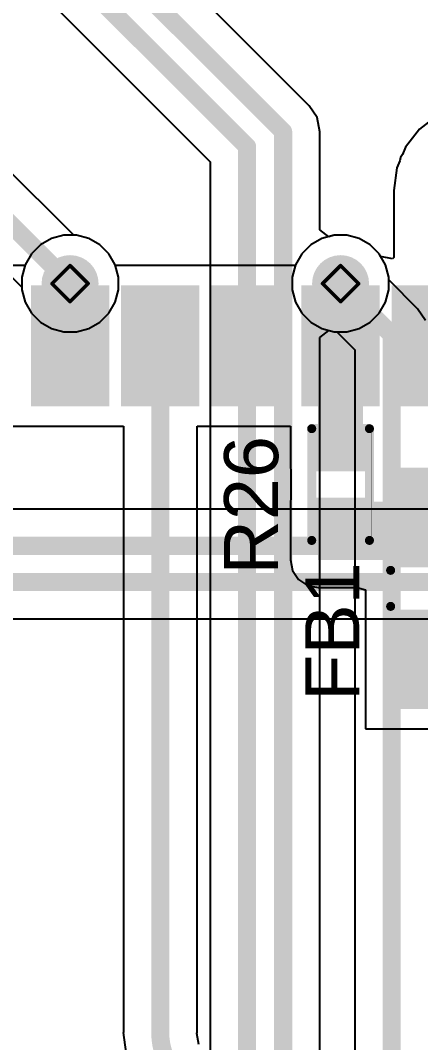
# Model space of a CAD drawing. Header units: inches. Extents: x -17.5 to 14.7, y -6.2 to 5.9.
# Drawn here: x 2.767 to 2.989, y 1.085 to 1.652 of the extents above; entities that cross this region are included whole.
import ezdxf

# ---------------------------------------------------------------- set-up
doc = ezdxf.new("R2010")
doc.units = ezdxf.units.IN
doc.header["$MEASUREMENT"] = 0
for name, color, linetype in [('Bottom Layer', 5, 'Continuous'), ('Bottom Solder', 6, 'Continuous'), ('Drill Drawing', 1, 'Continuous'), ('Ground Layer', 76, 'Continuous'), ('Power Layer', 16, 'Continuous'), ('Top Layer', 1, 'Continuous'), ('Top Overlay', 2, 'Continuous'), ('Top Paste', 8, 'Continuous'), ('Top Solder', 216, 'Continuous'), ('Via Holes', 16, 'Continuous')]:
    doc.layers.add(name, color=color, linetype=linetype)
doc.styles.add('Arial', font='', dxfattribs={"height": 0.2})
doc.styles.get('Arial').set_extended_font_data('Arial')

# ---------------------------------------------------------------- blocks, each defined once
blk = doc.blocks.new('ESP32_WROOM_32UE_N16_63')
at = {"layer": 'Top Layer'}
for points in [[(0.31496, 0.16732), (0.37402, 0.16732), (0.37402, 0.13189), (0.31496, 0.13189)], [(0.31496, 0.11732), (0.37402, 0.11732), (0.37402, 0.08189), (0.31496, 0.08189)], [(0.31496, 0.06732), (0.37402, 0.06732), (0.37402, 0.03189), (0.31496, 0.03189)], [(0.31496, 0.01732), (0.37402, 0.01732), (0.37402, -0.01811), (0.31496, -0.01811)], [(0.31496, -0.03268), (0.37402, -0.03268), (0.37402, -0.06811), (0.31496, -0.06811)]]:
    blk.add_hatch(color=1, dxfattribs=at).paths.add_polyline_path(points)
at = {"layer": 'Top Paste'}
for points in [[(0.31496, 0.16732), (0.37402, 0.16732), (0.37402, 0.13189), (0.31496, 0.13189)], [(0.31496, 0.11732), (0.37402, 0.11732), (0.37402, 0.08189), (0.31496, 0.08189)], [(0.31496, 0.06732), (0.37402, 0.06732), (0.37402, 0.03189), (0.31496, 0.03189)], [(0.31496, 0.01732), (0.37402, 0.01732), (0.37402, -0.01811), (0.31496, -0.01811)], [(0.31496, -0.03268), (0.37402, -0.03268), (0.37402, -0.06811), (0.31496, -0.06811)]]:
    blk.add_hatch(color=8, dxfattribs=at).paths.add_polyline_path(points)
at = {"layer": 'Top Solder'}
for points in [[(0.31096, 0.17132), (0.37802, 0.17132), (0.37802, 0.12789), (0.31096, 0.12789)], [(0.31096, 0.12132), (0.37802, 0.12132), (0.37802, 0.07789), (0.31096, 0.07789)], [(0.31096, 0.07132), (0.37802, 0.07132), (0.37802, 0.02789), (0.31096, 0.02789)], [(0.31096, 0.02132), (0.37802, 0.02132), (0.37802, -0.02211), (0.31096, -0.02211)], [(0.31096, -0.02868), (0.37802, -0.02868), (0.37802, -0.07211), (0.31096, -0.07211)]]:
    blk.add_hatch(color=216, dxfattribs=at).paths.add_polyline_path(points)
blk = doc.blocks.new('R___0402_90')
at = {"layer": 'Top Layer'}
for points in [[(-0.0275, -0.0125), (-0.0275, 0.0125), (-0.0095, 0.0125), (-0.0095, -0.0125)], [(0.0095, -0.0125), (0.0095, 0.0125), (0.0275, 0.0125), (0.0275, -0.0125)]]:
    blk.add_hatch(color=1, dxfattribs=at).paths.add_polyline_path(points)
at = {"layer": 'Top Paste'}
for points in [[(-0.0275, -0.0125), (-0.0275, 0.0125), (-0.0095, 0.0125), (-0.0095, -0.0125)], [(0.0095, -0.0125), (0.0095, 0.0125), (0.0275, 0.0125), (0.0275, -0.0125)]]:
    blk.add_hatch(color=8, dxfattribs=at).paths.add_polyline_path(points)
at = {"layer": 'Top Solder'}
for points in [[(-0.02967, -0.01467), (-0.02967, 0.01467), (-0.00733, 0.01467), (-0.00733, -0.01467)], [(0.00733, -0.01467), (0.00733, 0.01467), (0.02967, 0.01467), (0.02967, -0.01467)]]:
    blk.add_hatch(color=216, dxfattribs=at).paths.add_polyline_path(points)
at = {"layer": 'Top Overlay'}
for points in [[(-0.031, 0.016, 0.005, 0.005, 0), (-0.031, -0.016, 0.005, 0.005, 0)], [(-0.031, 0.016, 0.005, 0.005, 0), (0.031, 0.016, 0.005, 0.005, 0)], [(0.031, 0.016, 0.005, 0.005, 0), (0.031, -0.016, 0.005, 0.005, 0)], [(-0.031, -0.016, 0.005, 0.005, 0), (0.031, -0.016, 0.005, 0.005, 0)], [(-0.032, -0.017, 0.000127, 0.000127, 0), (0.032, -0.017, 0.000127, 0.000127, 0)]]:
    blk.add_lwpolyline(points, format="xyseb", dxfattribs=at)
for points in [[(-0.03225, 0.016, 0.0025, 0.0025, 1), (-0.02975, 0.016, 0.0025, 0.0025, 1)], [(-0.03225, 0.016, 0.0025, 0.0025, 1), (-0.02975, 0.016, 0.0025, 0.0025, 1)], [(0.02975, 0.016, 0.0025, 0.0025, 1), (0.03225, 0.016, 0.0025, 0.0025, 1)], [(0.02975, 0.016, 0.0025, 0.0025, 1), (0.03225, 0.016, 0.0025, 0.0025, 1)], [(-0.03225, -0.016, 0.0025, 0.0025, 1), (-0.02975, -0.016, 0.0025, 0.0025, 1)], [(-0.03225, -0.016, 0.0025, 0.0025, 1), (-0.02975, -0.016, 0.0025, 0.0025, 1)], [(-0.03203, -0.017, 0.0000635, 0.0000635, 1), (-0.03197, -0.017, 0.0000635, 0.0000635, 1)], [(0.02975, -0.016, 0.0025, 0.0025, 1), (0.03225, -0.016, 0.0025, 0.0025, 1)], [(0.02975, -0.016, 0.0025, 0.0025, 1), (0.03225, -0.016, 0.0025, 0.0025, 1)], [(0.03197, -0.017, 0.0000635, 0.0000635, 1), (0.03203, -0.017, 0.0000635, 0.0000635, 1)]]:
    blk.add_lwpolyline(points, format="xyseb", close=True, dxfattribs=at)
blk = doc.blocks.new('I___0805_149')
at = {"layer": 'Top Layer'}
for points in [[(-0.06299, 0.02598), (-0.01575, 0.02598), (-0.01575, -0.02598), (-0.06299, -0.02598)], [(0.01575, 0.02598), (0.06299, 0.02598), (0.06299, -0.02598), (0.01575, -0.02598)]]:
    blk.add_hatch(color=1, dxfattribs=at).paths.add_polyline_path(points)
at = {"layer": 'Top Paste'}
for points in [[(-0.06299, 0.02598), (-0.01575, 0.02598), (-0.01575, -0.02598), (-0.06299, -0.02598)], [(0.01575, 0.02598), (0.06299, 0.02598), (0.06299, -0.02598), (0.01575, -0.02598)]]:
    blk.add_hatch(color=8, dxfattribs=at).paths.add_polyline_path(points)
at = {"layer": 'Top Solder'}
for points in [[(-0.06699, 0.02998), (-0.01175, 0.02998), (-0.01175, -0.02998), (-0.06699, -0.02998)], [(0.01175, 0.02998), (0.06699, 0.02998), (0.06699, -0.02998), (0.01175, -0.02998)]]:
    blk.add_hatch(color=216, dxfattribs=at).paths.add_polyline_path(points)
at = {"layer": 'Top Overlay'}
for points in [[(-0.01, 0.027, 0.005, 0.005, 0), (0.01, 0.027, 0.005, 0.005, 0)], [(-0.01, -0.027, 0.005, 0.005, 0), (0.01, -0.027, 0.005, 0.005, 0)]]:
    blk.add_lwpolyline(points, format="xyseb", dxfattribs=at)
for points in [[(-0.01125, 0.027, 0.0025, 0.0025, 1), (-0.00875, 0.027, 0.0025, 0.0025, 1)], [(0.00875, 0.027, 0.0025, 0.0025, 1), (0.01125, 0.027, 0.0025, 0.0025, 1)], [(-0.01125, -0.027, 0.0025, 0.0025, 1), (-0.00875, -0.027, 0.0025, 0.0025, 1)], [(0.00875, -0.027, 0.0025, 0.0025, 1), (0.01125, -0.027, 0.0025, 0.0025, 1)]]:
    blk.add_lwpolyline(points, format="xyseb", close=True, dxfattribs=at)

msp = doc.modelspace()

# ---------------------------------------------------------------- hatches: boundary and pattern name
at = {"layer": 'Bottom Layer'}
h = msp.add_hatch(color=5, dxfattribs=at)
edge = h.paths.add_edge_path()
edge.add_arc((2.79461, 1.50646), 0.01181, 0, 360)
h = msp.add_hatch(color=5, dxfattribs=at)
edge = h.paths.add_edge_path()
edge.add_arc((2.94461, 1.50646), 0.01181, 0, 360)
at = {"layer": 'Bottom Solder'}
h = msp.add_hatch(color=6, dxfattribs=at)
edge = h.paths.add_edge_path()
edge.add_arc((2.79461, 1.50646), 0.01581, 0, 360)
h = msp.add_hatch(color=6, dxfattribs=at)
edge = h.paths.add_edge_path()
edge.add_arc((2.94461, 1.50646), 0.01581, 0, 360)
at = {"layer": 'Ground Layer'}
h = msp.add_hatch(color=76, dxfattribs=at)
edge = h.paths.add_edge_path()
edge.add_arc((2.79461, 1.50646), 0.01181, 0, 360)
h = msp.add_hatch(color=76, dxfattribs=at)
edge = h.paths.add_edge_path()
edge.add_arc((2.94461, 1.50646), 0.01181, 0, 360)
at = {"layer": 'Power Layer'}
h = msp.add_hatch(color=16, dxfattribs=at)
edge = h.paths.add_edge_path()
edge.add_arc((2.79461, 1.50646), 0.01181, 0, 360)
h = msp.add_hatch(color=16, dxfattribs=at)
edge = h.paths.add_edge_path()
edge.add_arc((2.94461, 1.50646), 0.01181, 0, 360)
at = {"layer": 'Top Layer'}
h = msp.add_hatch(color=1, dxfattribs=at)
edge = h.paths.add_edge_path()
edge.add_arc((2.79461, 1.50646), 0.01181, 0, 360)
h = msp.add_hatch(color=1, dxfattribs=at)
edge = h.paths.add_edge_path()
edge.add_arc((2.94461, 1.50646), 0.01181, 0, 360)
for points in [[(2.78281, 1.47198), (2.80641, 1.47198), (2.80641, 1.50646), (2.78281, 1.50646)], [(2.93281, 1.47198), (2.95641, 1.47198), (2.95641, 1.50646), (2.93281, 1.50646)], [(2.93211, 1.4045), (2.95711, 1.4045), (2.95711, 1.47198), (2.93211, 1.47198)], [(2.93211, 1.35314), (3.10742, 1.35314), (3.10742, 1.3855), (2.93211, 1.3855)]]:
    msp.add_hatch(color=1, dxfattribs=at).paths.add_polyline_path(points)
at = {"layer": 'Top Solder'}
h = msp.add_hatch(color=216, dxfattribs=at)
edge = h.paths.add_edge_path()
edge.add_arc((2.79461, 1.50646), 0.01581, 0, 360)
h = msp.add_hatch(color=216, dxfattribs=at)
edge = h.paths.add_edge_path()
edge.add_arc((2.94461, 1.50646), 0.01581, 0, 360)
at = {"layer": 'Via Holes'}
h = msp.add_hatch(color=7, dxfattribs=at)
edge = h.paths.add_edge_path()
edge.add_arc((2.79461, 1.50646), 0.00591, 0, 360)
h = msp.add_hatch(color=7, dxfattribs=at)
edge = h.paths.add_edge_path()
edge.add_arc((2.94461, 1.50646), 0.00591, 0, 360)

# ---------------------------------------------------------------- linework, layer by layer
at = {"layer": 'Bottom Layer'}
for p, q in [((2.79663, 1.53327), (2.75648, 1.57342)), ((2.73362, 1.53861), (2.76779, 1.50443)), ((2.79814, 1.53327), (2.79663, 1.53327)), ((2.80495, 1.53144), (2.79814, 1.53327)), ((2.81107, 1.52791), (2.80495, 1.53144)), ((2.93426, 1.53144), (2.92814, 1.52791)), ((2.94108, 1.53327), (2.93426, 1.53144)), ((2.94814, 1.53327), (2.94108, 1.53327)), ((2.95495, 1.53144), (2.94814, 1.53327)), ((2.96107, 1.52791), (2.95495, 1.53144)), ((2.81606, 1.52292), (2.81107, 1.52791)), ((2.92814, 1.52791), (2.92315, 1.52292)), ((2.96606, 1.52292), (2.96107, 1.52791)), ((2.81959, 1.51681), (2.81606, 1.52292)), ((2.92315, 1.52292), (2.91962, 1.51681)), ((2.96959, 1.51681), (2.96606, 1.52292)), ((2.82142, 1.50999), (2.81959, 1.51681)), ((2.91962, 1.51681), (2.91779, 1.50999)), ((2.97142, 1.50999), (2.96959, 1.51681)), ((2.82142, 1.50293), (2.82142, 1.50999)), ((2.91779, 1.50999), (2.91779, 1.50293)), ((2.97142, 1.50293), (2.97142, 1.50999)), ((2.76779, 1.50443), (2.76779, 1.50293)), ((2.76779, 1.50293), (2.76962, 1.49611)), ((2.81959, 1.49611), (2.82142, 1.50293)), ((2.91779, 1.50293), (2.91962, 1.49611)), ((2.96959, 1.49611), (2.97142, 1.50293)), ((2.76962, 1.49611), (2.77315, 1.49)), ((2.81606, 1.49), (2.81959, 1.49611)), ((2.91962, 1.49611), (2.92315, 1.49)), ((2.96606, 1.49), (2.96959, 1.49611)), ((2.77315, 1.49), (2.77814, 1.48501)), ((2.81107, 1.48501), (2.81606, 1.49)), ((2.92315, 1.49), (2.92814, 1.48501)), ((2.96107, 1.48501), (2.96606, 1.49)), ((2.77814, 1.48501), (2.78426, 1.48148)), ((2.78426, 1.48148), (2.79108, 1.47965)), ((2.79814, 1.47965), (2.80495, 1.48148)), ((2.80495, 1.48148), (2.81107, 1.48501)), ((2.92814, 1.48501), (2.93426, 1.48148)), ((2.93426, 1.48148), (2.94108, 1.47965)), ((2.94814, 1.47965), (2.95495, 1.48148)), ((2.95495, 1.48148), (2.96107, 1.48501)), ((2.79108, 1.47965), (2.79814, 1.47965)), ((2.94108, 1.47965), (2.94814, 1.47965)), ((3.20855, 1.38139), (2.75199, 1.38139)), ((2.68423, 1.32052), (3.00711, 1.32052))]:
    msp.add_line(p, q, dxfattribs=at)
for points in [[(2.74207, 1.559, 0.01, 0.01, 0), (2.79461, 1.50646, 0.01, 0.01, 0)], [(2.571, 1.361, 0.01, 0.01, 0), (3.217, 1.361, 0.01, 0.01, 0)], [(2.559, 1.34091, 0.01, 0.01, 0), (3.084, 1.34091, 0.01, 0.01, 0)]]:
    msp.add_lwpolyline(points, format="xyseb", dxfattribs=at)
msp.add_lwpolyline([(2.79211, 1.50646, 0.005, 0.005, 1), (2.79711, 1.50646, 0.005, 0.005, 1)], format="xyseb", close=True, dxfattribs=at)
at = {"layer": 'Drill Drawing'}
for points in [[(2.78461, 1.50646, 0.002, 0.002, 0), (2.79461, 1.51646, 0.002, 0.002, 0)], [(2.79461, 1.51646, 0.002, 0.002, 0), (2.80461, 1.50646, 0.002, 0.002, 0)], [(2.93461, 1.50646, 0.002, 0.002, 0), (2.94461, 1.51646, 0.002, 0.002, 0)], [(2.94461, 1.51646, 0.002, 0.002, 0), (2.95461, 1.50646, 0.002, 0.002, 0)], [(2.78461, 1.50646, 0.002, 0.002, 0), (2.79461, 1.49646, 0.002, 0.002, 0)], [(2.79461, 1.49646, 0.002, 0.002, 0), (2.80461, 1.50646, 0.002, 0.002, 0)], [(2.93461, 1.50646, 0.002, 0.002, 0), (2.94461, 1.49646, 0.002, 0.002, 0)], [(2.94461, 1.49646, 0.002, 0.002, 0), (2.95461, 1.50646, 0.002, 0.002, 0)]]:
    msp.add_lwpolyline(points, format="xyseb", dxfattribs=at)
for points in [[(2.79411, 1.51646, 0.001, 0.001, 1), (2.79511, 1.51646, 0.001, 0.001, 1)], [(2.79411, 1.51646, 0.001, 0.001, 1), (2.79511, 1.51646, 0.001, 0.001, 1)], [(2.94411, 1.51646, 0.001, 0.001, 1), (2.94511, 1.51646, 0.001, 0.001, 1)], [(2.94411, 1.51646, 0.001, 0.001, 1), (2.94511, 1.51646, 0.001, 0.001, 1)], [(2.78411, 1.50646, 0.001, 0.001, 1), (2.78511, 1.50646, 0.001, 0.001, 1)], [(2.78411, 1.50646, 0.001, 0.001, 1), (2.78511, 1.50646, 0.001, 0.001, 1)], [(2.80411, 1.50646, 0.001, 0.001, 1), (2.80511, 1.50646, 0.001, 0.001, 1)], [(2.80411, 1.50646, 0.001, 0.001, 1), (2.80511, 1.50646, 0.001, 0.001, 1)], [(2.93411, 1.50646, 0.001, 0.001, 1), (2.93511, 1.50646, 0.001, 0.001, 1)], [(2.93411, 1.50646, 0.001, 0.001, 1), (2.93511, 1.50646, 0.001, 0.001, 1)], [(2.95411, 1.50646, 0.001, 0.001, 1), (2.95511, 1.50646, 0.001, 0.001, 1)], [(2.95411, 1.50646, 0.001, 0.001, 1), (2.95511, 1.50646, 0.001, 0.001, 1)], [(2.79411, 1.49646, 0.001, 0.001, 1), (2.79511, 1.49646, 0.001, 0.001, 1)], [(2.79411, 1.49646, 0.001, 0.001, 1), (2.79511, 1.49646, 0.001, 0.001, 1)], [(2.94411, 1.49646, 0.001, 0.001, 1), (2.94511, 1.49646, 0.001, 0.001, 1)], [(2.94411, 1.49646, 0.001, 0.001, 1), (2.94511, 1.49646, 0.001, 0.001, 1)]]:
    msp.add_lwpolyline(points, format="xyseb", close=True, dxfattribs=at)
at = {"layer": 'Ground Layer'}
for p, q in [((2.92719, 1.60516), (2.83709, 1.69527)), ((2.78019, 1.66621), (2.87238, 1.57401)), ((2.93161, 1.59855), (2.92719, 1.60516)), ((2.93317, 1.59075), (2.93161, 1.59855)), ((2.93317, 1.53633), (2.93317, 1.59075)), ((2.87238, 1.57401), (2.87238, 0.88122)), ((2.78426, 1.53144), (2.77814, 1.52791)), ((2.79108, 1.53327), (2.78426, 1.53144)), ((2.79814, 1.53327), (2.79108, 1.53327)), ((2.80495, 1.53144), (2.79814, 1.53327)), ((2.81107, 1.52791), (2.80495, 1.53144)), ((2.93817, 1.53249), (2.93317, 1.53633)), ((2.94108, 1.53327), (2.93817, 1.53249)), ((2.94814, 1.53327), (2.94108, 1.53327)), ((2.95495, 1.53144), (2.94814, 1.53327)), ((2.96107, 1.52791), (2.95495, 1.53144)), ((2.77814, 1.52791), (2.77315, 1.52292)), ((2.81606, 1.52292), (2.81107, 1.52791)), ((2.96606, 1.52292), (2.96107, 1.52791)), ((2.77315, 1.52292), (2.76962, 1.51681)), ((2.81959, 1.51681), (2.81606, 1.52292)), ((2.96959, 1.51681), (2.96606, 1.52292)), ((2.76962, 1.51681), (2.76779, 1.50999)), ((2.82142, 1.50999), (2.81959, 1.51681)), ((2.97142, 1.50999), (2.96959, 1.51681)), ((2.76779, 1.50999), (2.76779, 1.50293)), ((2.82142, 1.50293), (2.82142, 1.50999)), ((2.97142, 1.50849), (2.97142, 1.50999)), ((2.98734, 1.49256), (2.97142, 1.50849)), ((2.76779, 1.50293), (2.76962, 1.49611)), ((2.81959, 1.49611), (2.82142, 1.50293)), ((2.76962, 1.49611), (2.77315, 1.49)), ((2.81606, 1.49), (2.81959, 1.49611)), ((2.99177, 1.48594), (2.98734, 1.49256)), ((2.98734, 1.49256), (2.98734, 1.49256)), ((2.77315, 1.49), (2.77814, 1.48501)), ((2.81107, 1.48501), (2.81606, 1.49)), ((2.77814, 1.48501), (2.78426, 1.48148)), ((2.78426, 1.48148), (2.79108, 1.47965)), ((2.79814, 1.47965), (2.80495, 1.48148)), ((2.80495, 1.48148), (2.81107, 1.48501)), ((2.93317, 1.47659), (2.93817, 1.48043)), ((2.93817, 1.48043), (2.94108, 1.47965)), ((2.79108, 1.47965), (2.79814, 1.47965)), ((2.93317, 0.86095), (2.93317, 1.47659)), ((2.94108, 1.47965), (2.94258, 1.47965)), ((2.94258, 1.47965), (2.95253, 1.46969)), ((2.95253, 1.46969), (2.95253, 0.85644))]:
    msp.add_line(p, q, dxfattribs=at)
for points in [[(2.8167, 1.68682, 0.01, 0.01, 0), (2.91278, 1.59075, 0.01, 0.01, 0)], [(2.79461, 1.68063, 0.01, 0.01, 0), (2.89278, 1.58246, 0.01, 0.01, 0)], [(2.91278, 0.8525, 0.01, 0.01, 0), (2.91278, 1.59075, 0.01, 0.01, 0)], [(2.89278, 0.87278, 0.01, 0.01, 0), (2.89278, 1.58246, 0.01, 0.01, 0)], [(2.94461, 1.50646, 0.01, 0.01, 0), (2.97293, 1.47814, 0.01, 0.01, 0)], [(2.97293, 0.67054, 0.01, 0.01, 0), (2.97293, 1.47814, 0.01, 0.01, 0)]]:
    msp.add_lwpolyline(points, format="xyseb", dxfattribs=at)
for points in [[(2.91028, 1.59075, 0.005, 0.005, 1), (2.91528, 1.59075, 0.005, 0.005, 1)], [(2.91028, 1.59075, 0.005, 0.005, 1), (2.91528, 1.59075, 0.005, 0.005, 1)], [(2.89028, 1.58246, 0.005, 0.005, 1), (2.89528, 1.58246, 0.005, 0.005, 1)], [(2.89028, 1.58246, 0.005, 0.005, 1), (2.89528, 1.58246, 0.005, 0.005, 1)], [(2.94211, 1.50646, 0.005, 0.005, 1), (2.94711, 1.50646, 0.005, 0.005, 1)], [(2.97043, 1.47814, 0.005, 0.005, 1), (2.97543, 1.47814, 0.005, 0.005, 1)], [(2.97043, 1.47814, 0.005, 0.005, 1), (2.97543, 1.47814, 0.005, 0.005, 1)]]:
    msp.add_lwpolyline(points, format="xyseb", close=True, dxfattribs=at)
at = {"layer": 'Power Layer'}
for p, q in [((2.78426, 1.53144), (2.77814, 1.52791)), ((2.79108, 1.53327), (2.78426, 1.53144)), ((2.79814, 1.53327), (2.79108, 1.53327)), ((2.80495, 1.53144), (2.79814, 1.53327)), ((2.81107, 1.52791), (2.80495, 1.53144)), ((2.93426, 1.53144), (2.92814, 1.52791)), ((2.94108, 1.53327), (2.93426, 1.53144)), ((2.94814, 1.53327), (2.94108, 1.53327)), ((2.95495, 1.53144), (2.94814, 1.53327)), ((2.96107, 1.52791), (2.95495, 1.53144)), ((2.77814, 1.52791), (2.77315, 1.52292)), ((2.81606, 1.52292), (2.81107, 1.52791)), ((2.92814, 1.52791), (2.92315, 1.52292)), ((2.96606, 1.52292), (2.96107, 1.52791)), ((2.77315, 1.52292), (2.76962, 1.51681)), ((2.81959, 1.51681), (2.81606, 1.52292)), ((2.92315, 1.52292), (2.91962, 1.51681)), ((2.96959, 1.51681), (2.96606, 1.52292)), ((2.76962, 1.51681), (2.76779, 1.50999)), ((2.82142, 1.50999), (2.81959, 1.51681)), ((2.91962, 1.51681), (2.91779, 1.50999)), ((2.97142, 1.50999), (2.96959, 1.51681)), ((2.76779, 1.50999), (2.76779, 1.50293)), ((2.82142, 1.50293), (2.82142, 1.50999)), ((2.91779, 1.50999), (2.91779, 1.50293)), ((2.97142, 1.50293), (2.97142, 1.50999)), ((2.76779, 1.50293), (2.76962, 1.49611)), ((2.81959, 1.49611), (2.82142, 1.50293)), ((2.91779, 1.50293), (2.91962, 1.49611)), ((2.96959, 1.49611), (2.97142, 1.50293)), ((2.76962, 1.49611), (2.77315, 1.49)), ((2.81606, 1.49), (2.81959, 1.49611)), ((2.91962, 1.49611), (2.92315, 1.49)), ((2.96606, 1.49), (2.96959, 1.49611)), ((2.77315, 1.49), (2.77814, 1.48501)), ((2.81107, 1.48501), (2.81606, 1.49)), ((2.92315, 1.49), (2.92814, 1.48501)), ((2.96107, 1.48501), (2.96606, 1.49)), ((2.77814, 1.48501), (2.78426, 1.48148)), ((2.78426, 1.48148), (2.79108, 1.47965)), ((2.79814, 1.47965), (2.80495, 1.48148)), ((2.80495, 1.48148), (2.81107, 1.48501)), ((2.92814, 1.48501), (2.93426, 1.48148)), ((2.93426, 1.48148), (2.94108, 1.47965)), ((2.94814, 1.47965), (2.95495, 1.48148)), ((2.95495, 1.48148), (2.96107, 1.48501)), ((2.79108, 1.47965), (2.79814, 1.47965)), ((2.94108, 1.47965), (2.94814, 1.47965))]:
    msp.add_line(p, q, dxfattribs=at)
at = {"layer": 'Top Layer'}
for p, q in [((2.99828, 1.59988), (2.9883, 1.59222)), ((2.9883, 1.59222), (2.98065, 1.58225)), ((2.98065, 1.58225), (2.97895, 1.57815)), ((2.97783, 1.57648), (2.97744, 1.57451)), ((2.97895, 1.57815), (2.97783, 1.57648)), ((2.97744, 1.57451), (2.97583, 1.57063)), ((2.97583, 1.57063), (2.97419, 1.55816)), ((2.97419, 1.55816), (2.97421, 1.55816)), ((2.97421, 1.55816), (2.97421, 1.52091)), ((2.78426, 1.53144), (2.77814, 1.52791)), ((2.79108, 1.53327), (2.78426, 1.53144)), ((2.79814, 1.53327), (2.79108, 1.53327)), ((2.80495, 1.53144), (2.79814, 1.53327)), ((2.81107, 1.52791), (2.80495, 1.53144)), ((2.93426, 1.53144), (2.92814, 1.52791)), ((2.94108, 1.53327), (2.93426, 1.53144)), ((2.94814, 1.53327), (2.94108, 1.53327)), ((2.95495, 1.53144), (2.94814, 1.53327)), ((2.96107, 1.52791), (2.95495, 1.53144)), ((2.77814, 1.52791), (2.77315, 1.52292)), ((2.81606, 1.52292), (2.81107, 1.52791)), ((2.92814, 1.52791), (2.92315, 1.52292)), ((2.96606, 1.52292), (2.96107, 1.52791)), ((2.77315, 1.52292), (2.76962, 1.51681)), ((2.81959, 1.51681), (2.81606, 1.52292)), ((2.92315, 1.52292), (2.91962, 1.51681)), ((2.96683, 1.5216), (2.96606, 1.52292)), ((2.97337, 1.52027), (2.96683, 1.5216)), ((2.97421, 1.52091), (2.97337, 1.52027)), ((2.76954, 1.5165), (2.66967, 1.5165)), ((2.76962, 1.51681), (2.76954, 1.5165)), ((2.81967, 1.5165), (2.81959, 1.51681)), ((2.91954, 1.5165), (2.81967, 1.5165)), ((2.91962, 1.51681), (2.91954, 1.5165)), ((2.74449, 1.42745), (2.82421, 1.42745)), ((2.82421, 1.42745), (2.82421, 1.09103)), ((2.865, 1.09103), (2.865, 1.42745)), ((2.865, 1.42745), (2.91681, 1.42745)), ((2.91681, 1.42745), (2.91681, 1.4045)), ((2.91681, 1.4045), (2.91711, 1.40302)), ((2.91711, 1.40302), (2.91711, 1.38698)), ((2.91711, 1.38698), (2.91681, 1.3855)), ((2.91681, 1.3855), (2.91681, 1.35314)), ((2.91681, 1.35314), (2.91798, 1.34729)), ((2.91798, 1.34729), (2.92129, 1.34233)), ((2.92129, 1.34233), (2.92625, 1.33901)), ((2.92625, 1.33901), (2.93211, 1.33785)), ((2.93211, 1.33785), (2.95388, 1.33785)), ((2.95388, 1.33785), (2.95839, 1.33665)), ((2.95839, 1.33665), (2.95839, 1.33285)), ((2.95839, 1.33285), (2.95839, 1.2594)), ((2.95839, 1.2594), (3.04035, 1.2594)), ((2.82421, 1.09103), (2.82411, 1.09103)), ((2.82411, 1.09103), (2.82609, 1.07602)), ((2.86489, 1.09046), (2.865, 1.09103)), ((2.86609, 1.0844), (2.86489, 1.09046))]:
    msp.add_line(p, q, dxfattribs=at)
for points in [[(2.84461, 1.09103, 0.01, 0.01, 0), (2.84461, 1.47198, 0.01, 0.01, 0)], [(2.88209, 1.05354, 0.01, 0.01, -0.414214), (2.84461, 1.09103, 0.01, 0.01, 0)]]:
    msp.add_lwpolyline(points, format="xyseb", dxfattribs=at)
for points in [[(2.84211, 1.47198, 0.005, 0.005, 1), (2.84711, 1.47198, 0.005, 0.005, 1)], [(2.84211, 1.09103, 0.005, 0.005, 1), (2.84711, 1.09103, 0.005, 0.005, 1)], [(2.84211, 1.09103, 0.005, 0.005, 1), (2.84711, 1.09103, 0.005, 0.005, 1)]]:
    msp.add_lwpolyline(points, format="xyseb", close=True, dxfattribs=at)

# ---------------------------------------------------------------- block references
for name, p, rotation in [('ESP32_WROOM_32UE_N16_63', (2.845, 1.81646), 270), ('R___0402_90', (2.94461, 1.395), 90), ('I___0805_149', (2.99937, 1.3374), 90)]:
    msp.add_blockref(name, p, dxfattribs=dict(rotation=rotation))

# ---------------------------------------------------------------- texts
at = {"layer": 'Top Overlay', "style": 'Arial'}
for s, p in [('R26', (2.91, 1.34501)), ('FB1', (2.955, 1.27501))]:
    msp.add_text(s, height=0.03, rotation=90, dxfattribs=at).set_placement(p)

doc.saveas('drawing.dxf')
